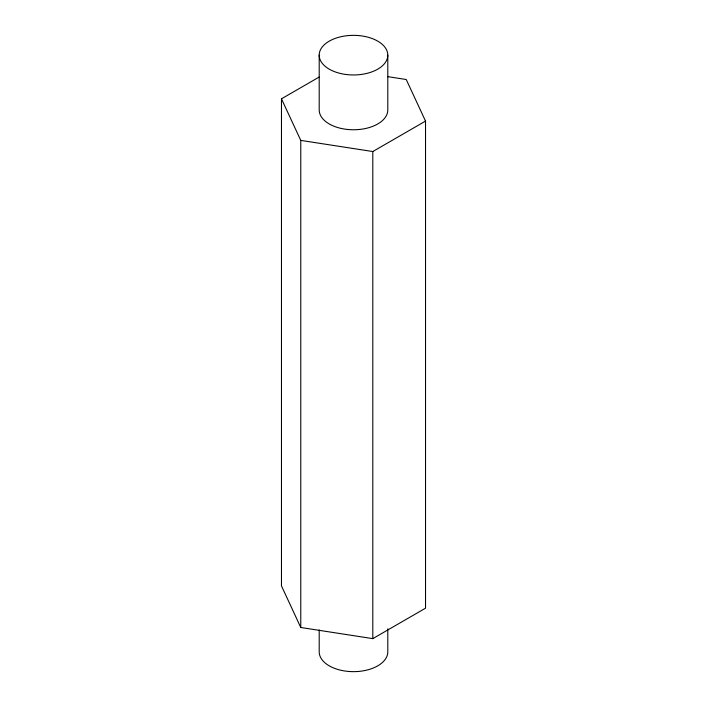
<?xml version="1.0" encoding="UTF-8"?>
<svg xmlns="http://www.w3.org/2000/svg" width="707" height="707" viewBox="0 0 707 707"><rect width="100%" height="100%" fill="white"/><g stroke="black" fill="none" stroke-linecap="round" stroke-linejoin="round"><path stroke-width="1.06" d="M387.675 76.639L406.233 79.511L425.526 121.091L425.526 608.188L372.801 638.633L300.767 627.489L281.474 585.909L281.474 98.812L319.131 77.063M281.474 98.812L300.767 140.393L372.801 151.537L425.526 121.091M387.798 55.155A34.298 19.805 0 0 1 336.346 72.308A34.298 19.805 0 0 1 336.346 38.001A34.298 19.805 0 0 1 387.798 55.155L387.798 109.956A34.298 19.805 0 0 1 353.5 129.761A34.298 19.805 0 0 1 319.202 109.956L319.202 55.155M387.798 628.832L387.798 651.845A34.298 19.805 0 0 1 353.5 671.65A34.298 19.805 0 0 1 319.202 651.845L319.202 629.928M372.801 151.537L372.801 638.633M300.767 140.393L300.767 627.489"/></g></svg>
